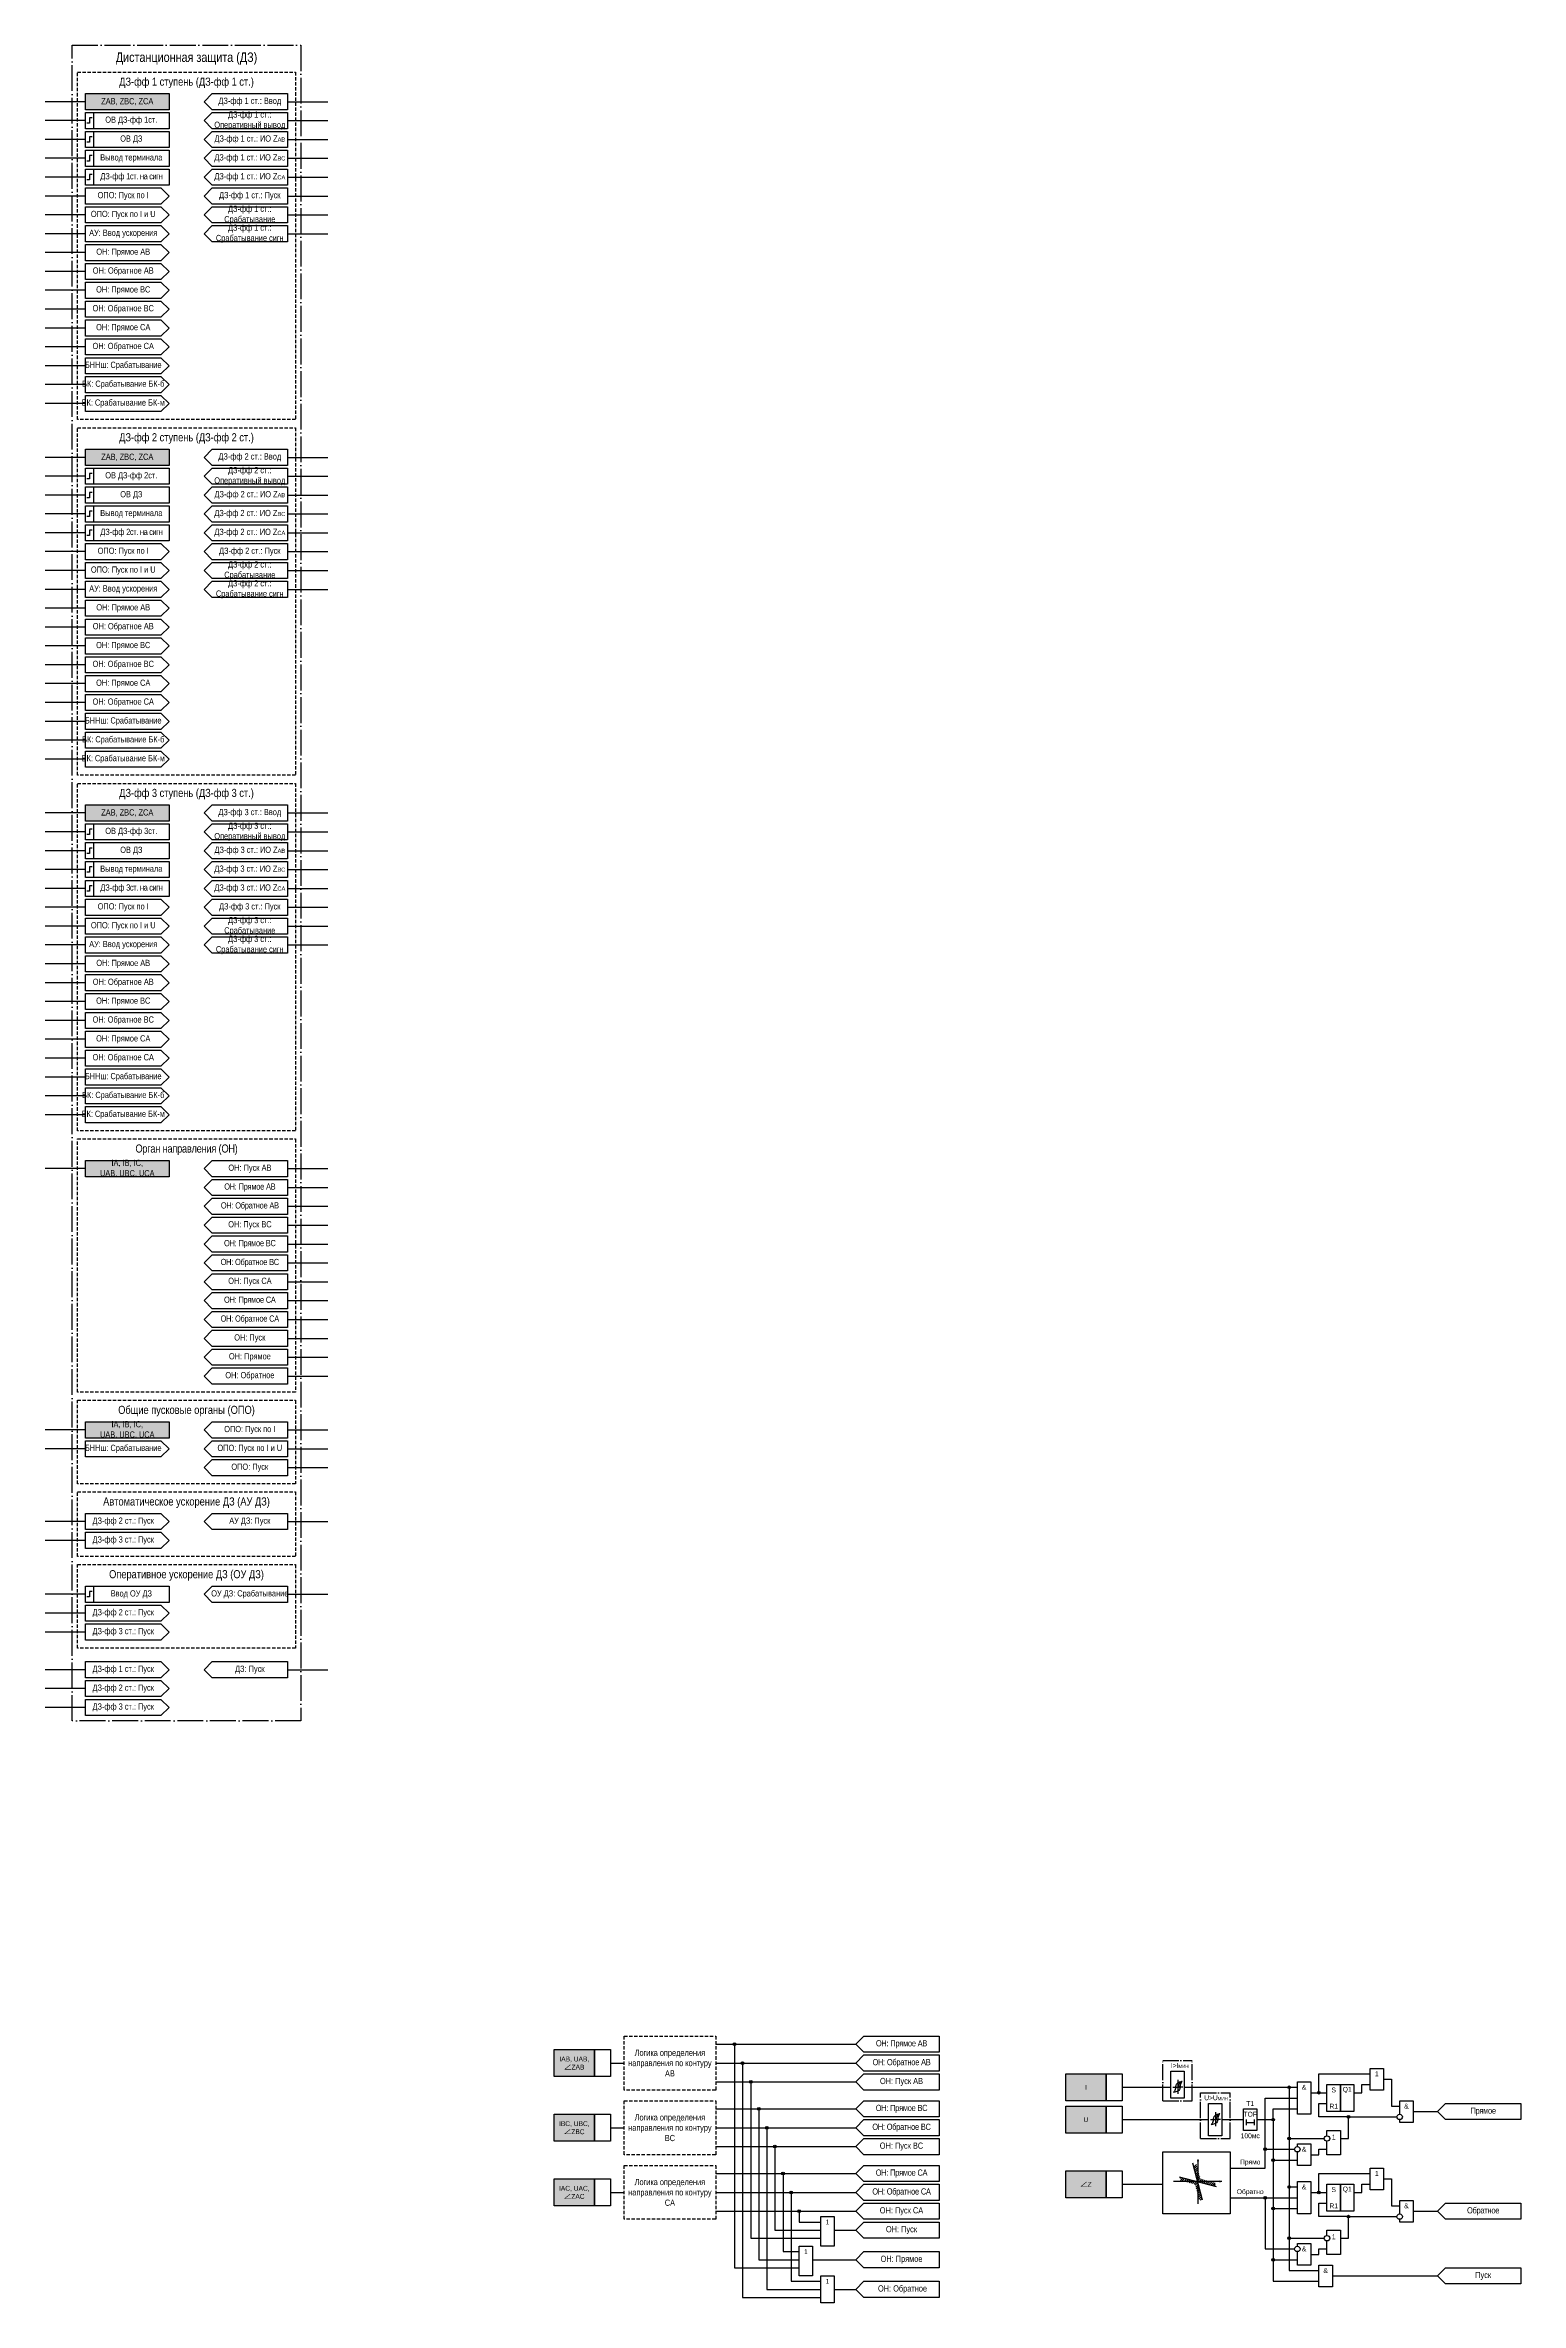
# Model space of a CAD drawing. Header units: millimetres. Extents: x -60 to 938, y -6 to 885.
# Drawn here: x 390 to 938, y 37 to 875 of the extents above; entities that cross this region are included whole.
import ezdxf
from ezdxf.enums import TextEntityAlignment as Align

# ---------------------------------------------------------------- set-up
doc = ezdxf.new("R2010")
doc.units = ezdxf.units.MM
doc.linetypes.add('ACAD_ISO04W100', pattern=[30, 24, -3, 0, -3])
doc.linetypes.add('штриховая2', pattern=[0.375, 0.25, -0.125])
doc.layers.add('TEXT', color=7, linetype='Continuous', lineweight=25)
doc.layers.add('Основная', color=7, linetype='Continuous')
doc.styles.add('1.8_Gost_RD', font='ARIALN.TTF', dxfattribs={"height": 1.8})
doc.styles.add('2.5_Gost_RD', font='ARIALN.TTF', dxfattribs={"height": 2.5})
doc.styles.add('3.5_Gost_RD', font='ARIALN.TTF', dxfattribs={"height": 3.5})
doc.styles.add('Компонент', font='ARIALN.TTF', dxfattribs={"height": 3.5})

# ---------------------------------------------------------------- blocks, each defined once
blk = doc.blocks.new('*U1033')
at = {"layer": 'Основная', "linetype": 'ACAD_ISO04W100', "ltscale": 0.25}
for p, q in [((0, 0), (11, 0)), ((0, -15), (0, 0)), ((11, -15), (11, 0)), ((0, -15), (11, -15))]:
    blk.add_line(p, q, dxfattribs=at)
at = {"layer": 'Основная', "style": 'Компонент'}
blk.add_attdef('ОУ', text='', height=3.5, dxfattribs=at).set_placement((11, 0), align=Align.MIDDLE_CENTER)
blk = doc.blocks.new('*U1028')
at = {"layer": 'Основная', "linetype": 'ACAD_ISO04W100', "ltscale": 0.25}
for p, q in [((0, 0), (11, 0)), ((0, -17), (0, 0)), ((11, -17), (11, 0)), ((0, -17), (11, -17))]:
    blk.add_line(p, q, dxfattribs=at)
at = {"layer": 'Основная', "style": 'Компонент'}
blk.add_attdef('ОУ', text='', height=3.5, dxfattribs=at).set_placement((11, 0), align=Align.MIDDLE_CENTER)
blk = doc.blocks.new('Точка')
at = {"ltscale": 100}
h = blk.add_hatch(color=256, dxfattribs=at)
h.dxf.hatch_style = 1
edge = h.paths.add_edge_path()
edge.add_arc((0, 0), 0.5, 0, 360)
blk.add_circle((0, 0), 0.5, dxfattribs=at)

msp = doc.modelspace()

# ---------------------------------------------------------------- hatches: boundary and pattern name
at = {"ltscale": 100, "true_color": 0xf7941d}
h = msp.add_hatch(color=30, dxfattribs=at)
h.dxf.hatch_style = 1
h.paths.add_polyline_path([(405, 857), (436, 857), (436, 851), (405, 851)])
h = msp.add_hatch(color=30, dxfattribs=at)
h.dxf.hatch_style = 1
h.paths.add_polyline_path([(405, 725), (436, 725), (436, 719), (405, 719)])
h = msp.add_hatch(color=30, dxfattribs=at)
h.dxf.hatch_style = 1
h.paths.add_polyline_path([(405, 593), (436, 593), (436, 587), (405, 587)])
h = msp.add_hatch(color=30, dxfattribs=at)
h.dxf.hatch_style = 1
h.paths.add_polyline_path([(405, 461), (436, 461), (436, 455), (405, 455)])
h = msp.add_hatch(color=30, dxfattribs=at)
h.dxf.hatch_style = 1
h.paths.add_polyline_path([(405, 364), (436, 364), (436, 358), (405, 358)])
at = {"ltscale": 100, "true_color": 0xef8637}
h = msp.add_hatch(color=30, dxfattribs=at)
h.dxf.hatch_style = 1
h.paths.add_polyline_path([(579, 131), (594, 131), (594, 121), (579, 121)])
h = msp.add_hatch(color=30, dxfattribs=at)
h.dxf.hatch_style = 1
h.paths.add_polyline_path([(769, 122), (784, 122), (784, 112), (769, 112)])
h = msp.add_hatch(color=30, dxfattribs=at)
h.dxf.hatch_style = 1
h.paths.add_polyline_path([(769, 110), (784, 110), (784, 100), (769, 100)])
h = msp.add_hatch(color=30, dxfattribs=at)
h.dxf.hatch_style = 1
h.paths.add_polyline_path([(579, 107), (594, 107), (594, 97), (579, 97)])
h = msp.add_hatch(color=30, dxfattribs=at)
h.dxf.hatch_style = 1
h.paths.add_polyline_path([(769, 86), (784, 86), (784, 76), (769, 76)])
at = {"ltscale": 100}
h = msp.add_hatch(dxfattribs=at)
h.set_pattern_fill('ANSI31', color=256, scale=0.18)
h.set_pattern_definition([(45, (-316, -102), (-0.40411153, 0.40411153), [])])
edge = h.paths.add_edge_path()
edge.add_line((824.7, 81.47), (819, 83))
edge.add_line((819, 83), (817.56, 88.36))
edge.add_arc((818.07, 81.74), 6.64, 94.37174, 105)
edge.add_line((816.35, 88.15), (818, 82))
edge.add_line((818, 82), (824.54, 80.25))
edge.add_arc((818.07, 81.74), 6.64, 347.01769, 357.68813)
edge = h.paths.add_edge_path()
edge.add_line((811.47, 82.48), (817, 81))
edge.add_line((817, 81), (818.58, 75.12))
edge.add_arc((818.07, 81.74), 6.64, 274.37174, 285)
edge.add_line((819.79, 75.33), (818, 82))
edge.add_line((818, 82), (811.72, 83.68))
edge.add_arc((818.07, 81.74), 6.64, 162.98231, 173.5822)
h = msp.add_hatch(color=256, dxfattribs=at)
h.dxf.hatch_style = 1
h.paths.add_polyline_path([(818, 90.25), (817.88, 89.56, -0.305173), (818, 89.64)])
h.paths.add_polyline_path([(818, 90.25), (818, 89.64, -0.305173), (818.12, 89.56)])
at = {"ltscale": 100, "true_color": 0xef8637}
h = msp.add_hatch(color=30, dxfattribs=at)
h.dxf.hatch_style = 1
h.paths.add_polyline_path([(579, 83), (594, 83), (594, 73), (579, 73)])
at = {"ltscale": 100}
h = msp.add_hatch(color=256, dxfattribs=at)
h.dxf.hatch_style = 1
h.paths.add_polyline_path([(826.94, 82), (826.24, 82.12, -0.305173), (826.33, 82)])
h.paths.add_polyline_path([(826.94, 82), (826.33, 82, -0.305173), (826.24, 81.88)])

# ---------------------------------------------------------------- linework, layer by layer
for p, q in [((405, 854), (390, 854)), ((405, 847), (390, 847)), ((480, 854), (495, 854)), ((480, 847), (495, 847)), ((405, 840), (390, 840)), ((480, 840), (495, 840)), ((405, 833), (390, 833)), ((480, 833), (495, 833)), ((405, 826), (390, 826)), ((480, 826), (495, 826)), ((405, 819), (390, 819)), ((480, 819), (495, 819)), ((405, 812), (390, 812)), ((405, 805), (390, 805)), ((480, 812), (495, 812)), ((480, 805), (495, 805)), ((405, 798), (390, 798)), ((405, 791), (390, 791)), ((405, 784), (390, 784)), ((405, 777), (390, 777)), ((405, 770), (390, 770)), ((405, 763), (390, 763)), ((405, 756), (390, 756)), ((405, 749), (390, 749)), ((405, 742), (390, 742)), ((405, 722), (390, 722)), ((480, 722), (495, 722)), ((405, 715), (390, 715)), ((480, 715), (495, 715)), ((405, 708), (390, 708)), ((480, 708), (495, 708)), ((405, 701), (390, 701)), ((480, 701), (495, 701)), ((405, 694), (390, 694)), ((480, 694), (495, 694)), ((405, 687), (390, 687)), ((405, 680), (390, 680)), ((480, 687), (495, 687)), ((480, 680), (495, 680)), ((405, 673), (390, 673)), ((480, 673), (495, 673)), ((405, 666), (390, 666)), ((405, 659), (390, 659)), ((405, 652), (390, 652)), ((405, 645), (390, 645)), ((405, 638), (390, 638)), ((405, 631), (390, 631)), ((405, 624), (390, 624)), ((405, 617), (390, 617)), ((405, 610), (390, 610)), ((405, 590), (390, 590)), ((480, 590), (495, 590)), ((405, 583), (390, 583)), ((480, 583), (495, 583)), ((405, 576), (390, 576)), ((480, 576), (495, 576)), ((405, 569), (390, 569)), ((405, 562), (390, 562)), ((480, 569), (495, 569)), ((480, 562), (495, 562)), ((405, 555), (390, 555)), ((480, 555), (495, 555)), ((405, 548), (390, 548)), ((480, 548), (495, 548)), ((405, 541), (390, 541)), ((480, 541), (495, 541)), ((405, 534), (390, 534)), ((405, 527), (390, 527)), ((405, 520), (390, 520)), ((405, 513), (390, 513)), ((405, 506), (390, 506)), ((405, 499), (390, 499)), ((405, 492), (390, 492)), ((405, 485), (390, 485)), ((405, 478), (390, 478)), ((405, 458), (390, 458)), ((480, 458), (495, 458)), ((480, 451), (495, 451)), ((480, 444), (495, 444)), ((480, 437), (495, 437)), ((480, 430), (495, 430)), ((480, 423), (495, 423)), ((480, 416), (495, 416)), ((480, 409), (495, 409)), ((480, 402), (495, 402)), ((480, 395), (495, 395)), ((480, 388), (495, 388)), ((480, 381), (495, 381)), ((405, 361), (390, 361)), ((480, 361), (495, 361)), ((405, 354), (390, 354)), ((480, 354), (495, 354)), ((480, 347), (495, 347)), ((405, 327), (390, 327)), ((480, 327), (495, 327)), ((405, 320), (390, 320)), ((405, 300), (390, 300)), ((480, 300), (495, 300)), ((405, 293), (390, 293)), ((405, 286), (390, 286)), ((405, 272), (390, 272)), ((480, 272), (495, 272)), ((405, 265), (390, 265)), ((405, 258), (390, 258)), ((811.17, 83.83), (824.83, 80.17)), ((819.83, 75.17), (816.17, 88.83)), ((818, 90.25), (817.88, 89.56)), ((818, 90.25), (818, 73.75)), ((818, 90.25), (818.12, 89.56)), ((790, 81), (805, 81)), ((826.94, 82), (809.06, 82)), ((826.94, 82), (826.24, 82.12)), ((826.94, 82), (826.24, 81.88))]:
    msp.add_line(p, q, dxfattribs=at)
for p, q in [((810.6, 119.72), (810.6, 114.52)), ((824.6, 107.72), (824.6, 102.52))]:
    msp.add_line(p, q)
at = {"color": 7, "ltscale": 100}
for p, q in [((808.79, 117), (810.6, 117)), ((809.81, 117), (811.49, 117)), ((812.42, 117), (810.6, 117)), ((822.79, 105), (824.6, 105)), ((823.81, 105), (825.49, 105)), ((826.42, 105), (824.6, 105))]:
    msp.add_line(p, q, dxfattribs=at)
at = {"color": 251, "linetype": 'ACAD_ISO04W100', "lineweight": 30, "ltscale": 0.4, "true_color": 0x58595b}
msp.add_lwpolyline([(400, 875), (485, 875), (485, 253), (400, 253)], close=True, dxfattribs=at)
at = {"linetype": 'штриховая2', "ltscale": 5}
for points in [[(402, 865), (483, 865), (483, 736), (402, 736)], [(402, 733), (483, 733), (483, 604), (402, 604)], [(402, 601), (483, 601), (483, 472), (402, 472)], [(402, 469), (483, 469), (483, 375), (402, 375)], [(402, 372), (483, 372), (483, 341), (402, 341)], [(402, 338), (483, 338), (483, 314), (402, 314)], [(402, 311), (483, 311), (483, 280), (402, 280)]]:
    msp.add_lwpolyline(points, close=True, dxfattribs=at)
at = {"ltscale": 100}
for points in [[(405, 857), (436, 857), (436, 851), (405, 851)], [(480, 851), (452, 851), (449, 854), (452, 857), (480, 857)], [(405, 850), (408, 850), (408, 844), (405, 844)], [(405, 850), (436, 850), (436, 844), (405, 844)], [(452, 850), (480, 850), (480, 844), (452, 844), (449, 847)], [(405, 843), (408, 843), (408, 837), (405, 837)], [(405, 843), (436, 843), (436, 837), (405, 837)], [(480, 837), (452, 837), (449, 840), (452, 843), (480, 843)], [(405, 836), (408, 836), (408, 830), (405, 830)], [(405, 836), (436, 836), (436, 830), (405, 830)], [(480, 830), (452, 830), (449, 833), (452, 836), (480, 836)], [(405, 829), (408, 829), (408, 823), (405, 823)], [(405, 829), (436, 829), (436, 823), (405, 823)], [(480, 823), (452, 823), (449, 826), (452, 829), (480, 829)], [(480, 816), (452, 816), (449, 819), (452, 822), (480, 822)], [(480, 809), (452, 809), (449, 812), (452, 815), (480, 815)], [(480, 802), (452, 802), (449, 805), (452, 808), (480, 808)], [(405, 725), (436, 725), (436, 719), (405, 719)], [(480, 719), (452, 719), (449, 722), (452, 725), (480, 725)], [(405, 718), (408, 718), (408, 712), (405, 712)], [(405, 718), (436, 718), (436, 712), (405, 712)], [(452, 718), (480, 718), (480, 712), (452, 712), (449, 715)], [(405, 711), (408, 711), (408, 705), (405, 705)], [(405, 711), (436, 711), (436, 705), (405, 705)], [(405, 704), (408, 704), (408, 698), (405, 698)], [(405, 704), (436, 704), (436, 698), (405, 698)], [(480, 705), (452, 705), (449, 708), (452, 711), (480, 711)], [(480, 698), (452, 698), (449, 701), (452, 704), (480, 704)], [(405, 697), (408, 697), (408, 691), (405, 691)], [(405, 697), (436, 697), (436, 691), (405, 691)], [(480, 691), (452, 691), (449, 694), (452, 697), (480, 697)], [(480, 684), (452, 684), (449, 687), (452, 690), (480, 690)], [(480, 677), (452, 677), (449, 680), (452, 683), (480, 683)], [(480, 670), (452, 670), (449, 673), (452, 676), (480, 676)], [(405, 593), (436, 593), (436, 587), (405, 587)], [(480, 587), (452, 587), (449, 590), (452, 593), (480, 593)], [(405, 586), (408, 586), (408, 580), (405, 580)], [(405, 586), (436, 586), (436, 580), (405, 580)], [(405, 579), (408, 579), (408, 573), (405, 573)], [(405, 579), (436, 579), (436, 573), (405, 573)], [(452, 586), (480, 586), (480, 580), (452, 580), (449, 583)], [(480, 573), (452, 573), (449, 576), (452, 579), (480, 579)], [(405, 572), (408, 572), (408, 566), (405, 566)], [(405, 572), (436, 572), (436, 566), (405, 566)], [(480, 566), (452, 566), (449, 569), (452, 572), (480, 572)], [(405, 565), (408, 565), (408, 559), (405, 559)], [(405, 565), (436, 565), (436, 559), (405, 559)], [(480, 559), (452, 559), (449, 562), (452, 565), (480, 565)], [(480, 552), (452, 552), (449, 555), (452, 558), (480, 558)], [(480, 545), (452, 545), (449, 548), (452, 551), (480, 551)], [(480, 538), (452, 538), (449, 541), (452, 544), (480, 544)], [(405, 461), (436, 461), (436, 455), (405, 455)], [(452, 461), (480, 461), (480, 455), (452, 455), (449, 458)], [(452, 454), (480, 454), (480, 448), (452, 448), (449, 451)], [(452, 447), (480, 447), (480, 441), (452, 441), (449, 444)], [(452, 440), (480, 440), (480, 434), (452, 434), (449, 437)], [(452, 433), (480, 433), (480, 427), (452, 427), (449, 430)], [(452, 426), (480, 426), (480, 420), (452, 420), (449, 423)], [(452, 419), (480, 419), (480, 413), (452, 413), (449, 416)], [(452, 412), (480, 412), (480, 406), (452, 406), (449, 409)], [(452, 405), (480, 405), (480, 399), (452, 399), (449, 402)], [(452, 398), (480, 398), (480, 392), (452, 392), (449, 395)], [(452, 391), (480, 391), (480, 385), (452, 385), (449, 388)], [(452, 384), (480, 384), (480, 378), (452, 378), (449, 381)], [(405, 364), (436, 364), (436, 358), (405, 358)], [(480, 358), (452, 358), (449, 361), (452, 364), (480, 364)], [(480, 351), (452, 351), (449, 354), (452, 357), (480, 357)], [(480, 344), (452, 344), (449, 347), (452, 350), (480, 350)], [(480, 324), (452, 324), (449, 327), (452, 330), (480, 330)], [(405, 303), (408, 303), (408, 297), (405, 297)], [(405, 303), (436, 303), (436, 297), (405, 297)], [(480, 297), (452, 297), (449, 300), (452, 303), (480, 303)], [(480, 269), (452, 269), (449, 272), (452, 275), (480, 275)], [(694, 136), (722, 136), (722, 130), (694, 130), (691, 133)], [(579, 131), (594, 131), (594, 121), (579, 121)], [(594, 131), (600, 131), (600, 121), (594, 121)], [(694, 129), (722, 129), (722, 123), (694, 123), (691, 126)], [(694, 122), (722, 122), (722, 116), (694, 116), (691, 119)], [(769, 122), (784, 122), (784, 112), (769, 112)], [(784, 122), (790, 122), (790, 112), (784, 112)], [(808, 123), (813, 123), (813, 113), (808, 113)], [(855, 119), (860, 119), (860, 107), (855, 107)], [(866, 118), (871, 118), (871, 108), (866, 108)], [(871, 118), (876, 118), (876, 108), (871, 108)], [(882, 124), (887, 124), (887, 116), (882, 116)], [(694, 112), (722, 112), (722, 106), (694, 106), (691, 109)], [(769, 110), (784, 110), (784, 100), (769, 100)], [(784, 110), (790, 110), (790, 100), (784, 100)], [(822, 111), (827, 111), (827, 99), (822, 99)], [(835, 109), (840, 109), (840, 101), (835, 101)], [(910, 111), (938, 111), (938, 105), (910, 105), (907, 108)], [(579, 107), (594, 107), (594, 97), (579, 97)], [(594, 107), (600, 107), (600, 97), (594, 97)], [(694, 105), (722, 105), (722, 99), (694, 99), (691, 102)], [(694, 98), (722, 98), (722, 92), (694, 92), (691, 95)], [(805, 93), (830, 93), (830, 70), (805, 70)], [(694, 88), (722, 88), (722, 82), (694, 82), (691, 85)], [(769, 86), (784, 86), (784, 76), (769, 76)], [(784, 86), (790, 86), (790, 76), (784, 76)], [(882, 87), (887, 87), (887, 79), (882, 79)], [(579, 83), (594, 83), (594, 73), (579, 73)], [(594, 83), (600, 83), (600, 73), (594, 73)], [(694, 81), (722, 81), (722, 75), (694, 75), (691, 78)], [(855, 82), (860, 82), (860, 70), (855, 70)], [(866, 81), (871, 81), (871, 71), (866, 71)], [(871, 81), (876, 81), (876, 71), (871, 71)], [(678, 69), (683, 69), (683, 58), (678, 58)], [(694, 74), (722, 74), (722, 68), (694, 68), (691, 71)], [(910, 74), (938, 74), (938, 68), (910, 68), (907, 71)], [(694, 67), (722, 67), (722, 61), (694, 61), (691, 64)], [(670, 58), (675, 58), (675, 47), (670, 47)], [(694, 56), (722, 56), (722, 50), (694, 50), (691, 53)], [(678, 47), (683, 47), (683, 37), (678, 37)], [(694, 45), (722, 45), (722, 39), (694, 39), (691, 42)], [(910, 50), (938, 50), (938, 44), (910, 44), (907, 47)]]:
    msp.add_lwpolyline(points, close=True, dxfattribs=at)
at = {"lineweight": 30, "ltscale": 100}
for points in [[(407.5, 848), (406.5, 848), (406.5, 846), (405.5, 846)], [(407.5, 841), (406.5, 841), (406.5, 839), (405.5, 839)], [(407.5, 834), (406.5, 834), (406.5, 832), (405.5, 832)], [(407.5, 827), (406.5, 827), (406.5, 825), (405.5, 825)], [(407.5, 716), (406.5, 716), (406.5, 714), (405.5, 714)], [(407.5, 709), (406.5, 709), (406.5, 707), (405.5, 707)], [(407.5, 702), (406.5, 702), (406.5, 700), (405.5, 700)], [(407.5, 695), (406.5, 695), (406.5, 693), (405.5, 693)], [(407.5, 584), (406.5, 584), (406.5, 582), (405.5, 582)], [(407.5, 577), (406.5, 577), (406.5, 575), (405.5, 575)], [(407.5, 570), (406.5, 570), (406.5, 568), (405.5, 568)], [(407.5, 563), (406.5, 563), (406.5, 561), (405.5, 561)], [(407.5, 301), (406.5, 301), (406.5, 299), (405.5, 299)]]:
    msp.add_lwpolyline(points, dxfattribs=at)
at = {"ltscale": 100}
for points in [[(405, 822), (433, 822), (436, 819), (433, 816), (405, 816), (405, 822)], [(405, 815), (433, 815), (436, 812), (433, 809), (405, 809), (405, 815)], [(405, 808), (433, 808), (436, 805), (433, 802), (405, 802), (405, 808)], [(405, 801), (433, 801), (436, 798), (433, 795), (405, 795), (405, 801)], [(405, 794), (433, 794), (436, 791), (433, 788), (405, 788), (405, 794)], [(405, 787), (433, 787), (436, 784), (433, 781), (405, 781), (405, 787)], [(405, 780), (433, 780), (436, 777), (433, 774), (405, 774), (405, 780)], [(405, 773), (433, 773), (436, 770), (433, 767), (405, 767), (405, 773)], [(405, 766), (433, 766), (436, 763), (433, 760), (405, 760), (405, 766)], [(405, 759), (433, 759), (436, 756), (433, 753), (405, 753), (405, 759)], [(405, 752), (433, 752), (436, 749), (433, 746), (405, 746), (405, 752)], [(405, 745), (433, 745), (436, 742), (433, 739), (405, 739), (405, 745)], [(405, 690), (433, 690), (436, 687), (433, 684), (405, 684), (405, 690)], [(405, 683), (433, 683), (436, 680), (433, 677), (405, 677), (405, 683)], [(405, 676), (433, 676), (436, 673), (433, 670), (405, 670), (405, 676)], [(405, 669), (433, 669), (436, 666), (433, 663), (405, 663), (405, 669)], [(405, 662), (433, 662), (436, 659), (433, 656), (405, 656), (405, 662)], [(405, 655), (433, 655), (436, 652), (433, 649), (405, 649), (405, 655)], [(405, 648), (433, 648), (436, 645), (433, 642), (405, 642), (405, 648)], [(405, 641), (433, 641), (436, 638), (433, 635), (405, 635), (405, 641)], [(405, 634), (433, 634), (436, 631), (433, 628), (405, 628), (405, 634)], [(405, 627), (433, 627), (436, 624), (433, 621), (405, 621), (405, 627)], [(405, 620), (433, 620), (436, 617), (433, 614), (405, 614), (405, 620)], [(405, 613), (433, 613), (436, 610), (433, 607), (405, 607), (405, 613)], [(405, 558), (433, 558), (436, 555), (433, 552), (405, 552), (405, 558)], [(405, 551), (433, 551), (436, 548), (433, 545), (405, 545), (405, 551)], [(405, 544), (433, 544), (436, 541), (433, 538), (405, 538), (405, 544)], [(405, 537), (433, 537), (436, 534), (433, 531), (405, 531), (405, 537)], [(405, 530), (433, 530), (436, 527), (433, 524), (405, 524), (405, 530)], [(405, 523), (433, 523), (436, 520), (433, 517), (405, 517), (405, 523)], [(405, 516), (433, 516), (436, 513), (433, 510), (405, 510), (405, 516)], [(405, 509), (433, 509), (436, 506), (433, 503), (405, 503), (405, 509)], [(405, 502), (433, 502), (436, 499), (433, 496), (405, 496), (405, 502)], [(405, 495), (433, 495), (436, 492), (433, 489), (405, 489), (405, 495)], [(405, 488), (433, 488), (436, 485), (433, 482), (405, 482), (405, 488)], [(405, 481), (433, 481), (436, 478), (433, 475), (405, 475), (405, 481)], [(405, 357), (433, 357), (436, 354), (433, 351), (405, 351), (405, 357)], [(405, 330), (433, 330), (436, 327), (433, 324), (405, 324), (405, 330)], [(405, 323), (433, 323), (436, 320), (433, 317), (405, 317), (405, 323)], [(405, 296), (433, 296), (436, 293), (433, 290), (405, 290), (405, 296)], [(405, 289), (433, 289), (436, 286), (433, 283), (405, 283), (405, 289)], [(405, 275), (433, 275), (436, 272), (433, 269), (405, 269), (405, 275)], [(405, 268), (433, 268), (436, 265), (433, 262), (405, 262), (405, 268)], [(405, 261), (433, 261), (436, 258), (433, 255), (405, 255), (405, 261)], [(600, 126), (605, 126)], [(639, 133), (646, 133), (646, 50), (670, 50)], [(639, 133), (691, 133)], [(639, 126), (649, 126), (649, 39), (678, 39)], [(639, 126), (691, 126)], [(639, 119), (652, 119), (652, 61), (678, 61)], [(639, 119), (691, 119)], [(860, 115), (863, 115), (863, 122), (882, 122)], [(876, 115), (879, 115), (879, 118), (882, 118)], [(887, 120), (890, 120), (890, 110), (893, 110)], [(639, 109), (655, 109), (655, 53), (670, 53)], [(639, 109), (691, 109)], [(790, 117), (808, 117)], [(813, 117), (855, 117)], [(813, 117), (852, 117), (852, 98), (865, 98)], [(813, 117), (852, 117), (852, 80), (855, 80)], [(813, 117), (852, 117), (852, 49), (863, 49)], [(813, 117), (852, 117), (852, 61), (865, 61)], [(830, 87), (843, 87), (843, 113), (855, 113)], [(840, 105), (846, 105), (846, 109), (855, 109)], [(860, 115), (866, 115)], [(871, 98), (874, 98), (874, 106), (863, 106), (863, 111), (866, 111)], [(893, 107), (893, 112), (898, 112), (898, 104), (893, 104), (893, 105)], [(600, 102), (605, 102)], [(639, 102), (658, 102), (658, 42), (678, 42)], [(639, 102), (691, 102)], [(790, 105), (822, 105)], [(827, 105), (835, 105)], [(836, 105), (836, 103)], [(836, 104), (839, 104)], [(839, 105), (839, 103)], [(840, 105), (846, 105), (846, 90), (855, 90)], [(840, 105), (846, 105), (846, 72), (855, 72)], [(840, 105), (846, 105), (846, 53), (855, 53)], [(840, 105), (846, 105), (846, 45), (863, 45)], [(866, 99), (866, 101)], [(866, 100), (866, 101), (871, 101), (871, 92), (866, 92), (866, 97)], [(871, 98), (874, 98), (874, 106), (892, 106)], [(898, 108), (907, 108)], [(639, 95), (661, 95), (661, 64), (678, 64)], [(639, 95), (691, 95)], [(830, 87), (843, 87), (843, 94), (854, 94)], [(855, 95), (855, 96), (860, 96), (860, 88), (855, 88), (855, 93)], [(860, 92), (863, 92), (863, 94), (866, 94)], [(639, 85), (664, 85), (664, 56), (670, 56)], [(639, 85), (691, 85)], [(811.17, 83.83), (824.83, 80.17)], [(860, 78), (863, 78), (863, 85), (882, 85)], [(600, 78), (605, 78)], [(639, 78), (667, 78), (667, 45), (678, 45)], [(639, 78), (691, 78)], [(830, 76), (843, 76), (843, 57), (854, 57)], [(830, 76), (855, 76)], [(860, 78), (866, 78)], [(876, 78), (879, 78), (879, 81), (882, 81)], [(887, 83), (890, 83), (890, 73), (893, 73)], [(639, 71), (670, 71), (670, 67), (678, 67)], [(639, 71), (691, 71)], [(871, 61), (874, 61), (874, 69), (863, 69), (863, 74), (866, 74)], [(871, 61), (874, 61), (874, 69), (892, 69)], [(893, 70), (893, 75), (898, 75), (898, 67), (893, 67), (893, 68)], [(898, 71), (907, 71)], [(683, 64), (691, 64)], [(855, 58), (855, 59), (860, 59), (860, 51), (855, 51), (855, 56)], [(866, 63), (866, 64), (871, 64), (871, 55), (866, 55), (866, 60)], [(866, 62), (866, 64)], [(866, 58), (866, 60)], [(675, 53), (691, 53)], [(860, 55), (863, 55), (863, 57), (866, 57)], [(683, 42), (691, 42)], [(868, 47), (907, 47)]]:
    msp.add_lwpolyline(points, dxfattribs=at)
at = {"color": 251, "linetype": 'штриховая2', "ltscale": 5, "true_color": 0x58595b}
for points in [[(605, 136), (639, 136), (639, 116), (605, 116)], [(605, 112), (639, 112), (639, 92), (605, 92)], [(605, 88), (639, 88), (639, 68), (605, 68)]]:
    msp.add_lwpolyline(points, close=True, dxfattribs=at)
at = {"color": 7, "ltscale": 100}
msp.add_lwpolyline([(863, 51), (868, 51), (868, 43), (863, 43)], close=True, dxfattribs=at)
at = {"ltscale": 100}
for centre in [(893, 106), (855, 94), (866, 98), (893, 69), (866, 61), (855, 57)]:
    msp.add_circle(centre, 1, dxfattribs=at)
for centre, start, end in [((818, 89.51), 22.3663, 158.13251), ((826.19, 82), 292.32387, 68.09008)]:
    msp.add_arc(centre, 0.132, start, end, dxfattribs=at)
for points in [[(809.8, 116.92), (809.95, 117.71), (810.44, 118.54), (812.2, 119.26)], [(810.6, 117), (811, 117.72), (811.47, 118.6), (812.2, 119.26)], [(811.48, 116.92), (811.6, 117.71), (811.81, 118.54), (812.2, 119.26)], [(809.8, 116.92), (809.6, 116.13), (809, 115.12)], [(811.48, 116.92), (811.25, 116.13), (810.76, 115.67), (809, 115.12)], [(823.8, 104.92), (823.6, 104.13), (823, 103.12)], [(825.48, 104.92), (825.25, 104.13), (824.76, 103.67), (823, 103.12)], [(823.8, 104.92), (823.95, 105.71), (824.44, 106.54), (826.2, 107.26)], [(824.6, 105), (825, 105.72), (825.47, 106.6), (826.2, 107.26)], [(825.48, 104.92), (825.6, 105.71), (825.81, 106.54), (826.2, 107.26)]]:
    msp.add_spline(points, degree=3)

# ---------------------------------------------------------------- block references
for p in [(646, 133), (649, 126), (652, 119), (852, 117), (655, 109), (863, 115), (658, 102), (846, 105), (874, 106), (661, 95), (843, 94), (852, 98), (664, 85), (846, 90), (667, 78), (843, 76), (852, 80), (863, 78), (670, 71), (846, 72), (874, 69), (852, 61), (846, 53)]:
    msp.add_blockref('Точка', p, dxfattribs=at)
at = {"layer": 'Основная', "ltscale": 0.25}
for name, p in [('*U1033', (805, 127)), ('*U1028', (819, 115))]:
    msp.add_blockref(name, p, dxfattribs=at)

# ---------------------------------------------------------------- texts
at = {"color": 30, "ltscale": 100, "true_color": 0xf7941d, "attachment_point": 5, "style": '3.5_Gost_RD'}
for s, insert, char_height, width in [('Дистанционная защита (ДЗ)', (442.5, 870), 3.5, 85), ('ДЗ-фф 1 ступень (ДЗ-фф 1 ст.)', (442.5, 861), 3, 81), ('ДЗ-фф 2 ступень (ДЗ-фф 2 ст.)', (442.5, 729), 3, 81), ('ДЗ-фф 3 ступень (ДЗ-фф 3 ст.)', (442.5, 597), 3, 81), ('Общие пусковые органы (ОПО)', (442.5, 368), 3, 81), ('Автоматическое ускорение ДЗ (АУ ДЗ)', (442.5, 334), 3, 81), ('Оперативное ускорение ДЗ (ОУ ДЗ)', (442.5, 307), 3, 81)]:
    msp.add_mtext(s, dxfattribs=dict(at, insert=insert, char_height=char_height, width=width))
at = {"color": 30, "ltscale": 100, "insert": (442.5, 465), "char_height": 3, "width": 81, "attachment_point": 5, "style": '3.5_Gost_RD'}
msp.add_mtext('\\pt147;{\\T0.95;\\C30;\\c1938679;Орган направления (ОН)}', dxfattribs=at)
at = {"ltscale": 100, "attachment_point": 5}
for s, insert, char_height, width, style in [('{\\T0.95;ОН: Обратное ВС}', (466, 423), 2.3, 28, '2.5_Gost_RD'), ('IAB, UAB, {\\fISOCPEUR|b0|i0|c0|p34;∠}ZAB', (586.5, 126), 1.8, 15, '1.8_Gost_RD'), ('I', (776.5, 117), 1.8, 15, '1.8_Gost_RD'), ('&', (857.5, 117), 1.8, 5, '2.5_Gost_RD'), ('1', (884.5, 122), 1.8, 5, '2.5_Gost_RD'), ('T1', (837.5, 111), 1.8, 5, '2.5_Gost_RD'), ('R1', (868.5, 110), 1.8, 5, '2.5_Gost_RD'), ('S', (868.5, 116), 1.8, 5, '2.5_Gost_RD'), ('Q1', (873.5, 116), 1.8, 5, '2.5_Gost_RD'), ('&', (895.5, 110), 1.8, 5, '2.5_Gost_RD'), ('IBC, UBC, {\\fISOCPEUR|b0|i0|c0|p34;∠}ZBC', (586.5, 102), 1.8, 15, '1.8_Gost_RD'), ('U', (776.5, 105), 1.8, 15, '1.8_Gost_RD'), ('TOF', (837.5, 107), 1.8, 5, '2.5_Gost_RD'), ('100мс', (837.5, 99), 1.8, 5, '2.5_Gost_RD'), ('&', (857.5, 94), 1.8, 5, '2.5_Gost_RD'), ('1', (868.5, 98.5), 1.8, 5, '2.5_Gost_RD'), ('1', (884.5, 85), 1.8, 5, '2.5_Gost_RD'), ('IAC, UAC, {\\fISOCPEUR|b0|i0|c0|p34;∠}ZAC', (586.5, 78), 1.8, 15, '1.8_Gost_RD'), ('{\\fISOCPEUR|b0|i0|c0|p34;∠}Z', (776.5, 81), 1.8, 15, '1.8_Gost_RD'), ('&', (857.5, 80), 1.8, 5, '2.5_Gost_RD'), ('S', (868.5, 79), 1.8, 5, '2.5_Gost_RD'), ('Q1', (873.5, 79), 1.8, 5, '2.5_Gost_RD'), ('1', (680.5, 67), 1.8, 5, '2.5_Gost_RD'), ('R1', (868.5, 73), 1.8, 5, '2.5_Gost_RD'), ('&', (895.5, 73), 1.8, 5, '2.5_Gost_RD'), ('1', (868.5, 61.5), 1.8, 5, '2.5_Gost_RD'), ('1', (672.5, 56), 1.8, 5, '2.5_Gost_RD'), ('&', (857.5, 57), 1.8, 5, '2.5_Gost_RD'), ('1', (680.5, 45), 1.8, 5, '2.5_Gost_RD')]:
    msp.add_mtext(s, dxfattribs=dict(at, insert=insert, char_height=char_height, width=width, style=style))
at = {"color": 251, "ltscale": 100, "true_color": 0x58595b, "char_height": 2.3, "attachment_point": 5, "style": '3.5_Gost_RD'}
for s, insert, width in [('Логика определения направления по контуру АВ', (622, 126), 31.4656), ('Логика определения направления по контуру ВС', (622, 102), 31.3886), ('Логика определения направления по контуру СА', (622, 78), 32.6704)]:
    msp.add_mtext(s, dxfattribs=dict(at, insert=insert, width=width))
at = {"color": 7, "ltscale": 100, "char_height": 1.8, "attachment_point": 1, "style": '1.8_Gost_RD'}
for s, width, insert in [('\\pi2.35368; I>I{\\H0.66667x;МИН}', 11, (805, 126)), ('\\pi1.4162;U>U{\\H0.66667x;МИН}', 12.5944, (819, 114))]:
    msp.add_mtext_dynamic_manual_height_columns(s, width=width, gutter_width=17.5, heights=[0], dxfattribs=dict(at, insert=insert))
at = {"color": 7, "ltscale": 100, "insert": (865.5, 49), "char_height": 1.8, "width": 5, "attachment_point": 5, "style": '2.5_Gost_RD'}
msp.add_mtext('&', dxfattribs=at)
at = {"layer": 'TEXT', "color": 0, "ltscale": 100, "char_height": 2.3, "attachment_point": 5, "style": '2.5_Gost_RD'}
for s, insert, width in [('{\\C256;ZAB, ZBC, ZCA}', (420.5, 854), 31), ('{\\C256;ZAB, ZBC, ZCA}', (420.5, 722), 31), ('{\\C256;ZAB, ZBC, ZCA}', (420.5, 590), 31), ('{\\C256;IA, IB, IC,\\PUAB, UBC, UCA}', (420.5, 458), 31), ('{\\C256;IA, IB, IC,\\PUAB, UBC, UCA}', (420.5, 361), 31), ('{\\T0.95;\\C256;Прямое}', (924, 108), 28), ('{\\T0.95;\\C256;Обратное }', (924, 71), 28), ('{\\C256;Пуск}', (924, 47), 28)]:
    msp.add_mtext(s, dxfattribs=dict(at, insert=insert, width=width))
at = {"layer": 'TEXT', "ltscale": 100, "attachment_point": 5, "style": '2.5_Gost_RD'}
for s, insert, char_height, width in [('ДЗ-фф 1 ст.: Ввод', (466, 854), 2.3, 28), ('ОВ ДЗ-фф 1ст.', (422, 847), 2.3, 28), ('ДЗ-фф 1 ст.: Оперативный вывод', (466, 847), 2.3, 28), ('ОВ ДЗ', (422, 840), 2.3, 28), ('ДЗ-фф 1 ст.: ИО {\\C7;Z\\H0.66667x;АВ}', (466, 840), 2.3, 28), ('Вывод терминала', (422, 833), 2.3, 28), ('ДЗ-фф 1 ст.: ИО {\\C7;Z\\H0.66667x;BC}', (466, 833), 2.3, 28), ('ДЗ-фф{\\T0.9; 1ст. на сигн}', (422, 826), 2.3, 28), ('ДЗ-фф 1 ст.: ИО {\\C7;Z\\H0.66667x;CA}', (466, 826), 2.3, 28), ('ОПО: Пуск по I и U', (419, 812), 2.3, 28), ('ОПО: Пуск по I', (419, 819), 2.3, 28), ('ДЗ-фф 1 ст.: Пуск', (466, 819), 2.3, 28), ('ДЗ-фф 1 ст.: Срабатывание', (466, 812), 2.3, 28), ('АУ: Ввод ускорения', (419, 805), 2.3, 28), ('ДЗ-фф 1 ст.: Срабатывание сигн', (466, 805), 2.3, 28), ('ОН: Прямое AB', (419, 798), 2.3, 28), ('ОН: Обратное AB', (419, 791), 2.3, 28), ('ОН: Прямое BС', (419, 784), 2.3, 28), ('ОН: Обратное BС', (419, 777), 2.3, 28), ('ОН: Прямое СА', (419, 770), 2.3, 28), ('ОН: Обратное СА', (419, 763), 2.3, 28), ('БННш: Срабатывание', (419, 756), 2.3, 28), ('ДЗ-фф 2 ст.: Ввод', (466, 722), 2.3, 28), ('ОВ ДЗ-фф 2ст.', (422, 715), 2.3, 28), ('ДЗ-фф 2 ст.: Оперативный вывод', (466, 715), 2.3, 28), ('ОВ ДЗ', (422, 708), 2.3, 28), ('ДЗ-фф 2 ст.: ИО {\\C7;Z\\H0.66667x;АВ}', (466, 708), 2.3, 28), ('ДЗ-фф{\\T0.9; 2ст. на сигн}', (422, 694), 2.3, 28), ('Вывод терминала', (422, 701), 2.3, 28), ('ДЗ-фф 2 ст.: ИО {\\C7;Z\\H0.66667x;BC}', (466, 701), 2.3, 28), ('ДЗ-фф 2 ст.: ИО {\\C7;Z\\H0.66667x;CA}', (466, 694), 2.3, 28), ('ОПО: Пуск по I', (419, 687), 2.3, 28), ('ДЗ-фф 2 ст.: Пуск', (466, 687), 2.3, 28), ('ОПО: Пуск по I и U', (419, 680), 2.3, 28), ('ДЗ-фф 2 ст.: Срабатывание', (466, 680), 2.3, 28), ('АУ: Ввод ускорения', (419, 673), 2.3, 28), ('ДЗ-фф 2 ст.: Срабатывание сигн', (466, 673), 2.3, 28), ('ОН: Прямое AB', (419, 666), 2.3, 28), ('ОН: Обратное AB', (419, 659), 2.3, 28), ('ОН: Обратное BС', (419, 645), 2.3, 28), ('ОН: Прямое BС', (419, 652), 2.3, 28), ('ОН: Прямое СА', (419, 638), 2.3, 28), ('ОН: Обратное СА', (419, 631), 2.3, 28), ('БННш: Срабатывание', (419, 624), 2.3, 28), ('ДЗ-фф 3 ст.: Ввод', (466, 590), 2.3, 28), ('ОВ ДЗ-фф 3ст.', (422, 583), 2.3, 28), ('ДЗ-фф 3 ст.: Оперативный вывод', (466, 583), 2.3, 28), ('Вывод терминала', (422, 569), 2.3, 28), ('ОВ ДЗ', (422, 576), 2.3, 28), ('ДЗ-фф 3 ст.: ИО {\\C7;Z\\H0.66667x;BC}', (466, 569), 2.3, 28), ('ДЗ-фф 3 ст.: ИО {\\C7;Z\\H0.66667x;АВ}', (466, 576), 2.3, 28), ('ДЗ-фф{\\T0.9; 3ст. на сигн}', (422, 562), 2.3, 28), ('ДЗ-фф 3 ст.: ИО {\\C7;Z\\H0.66667x;CA}', (466, 562), 2.3, 28), ('ОПО: Пуск по I', (419, 555), 2.3, 28), ('ДЗ-фф 3 ст.: Пуск', (466, 555), 2.3, 28), ('ОПО: Пуск по I и U', (419, 548), 2.3, 28), ('ДЗ-фф 3 ст.: Срабатывание', (466, 548), 2.3, 28), ('АУ: Ввод ускорения', (419, 541), 2.3, 28), ('ДЗ-фф 3 ст.: Срабатывание сигн', (466, 541), 2.3, 28), ('ОН: Обратное AB', (419, 527), 2.3, 28), ('ОН: Прямое AB', (419, 534), 2.3, 28), ('ОН: Прямое BС', (419, 520), 2.3, 28), ('ОН: Обратное BС', (419, 513), 2.3, 28), ('ОН: Прямое СА', (419, 506), 2.3, 28), ('ОН: Обратное СА', (419, 499), 2.3, 28), ('БННш: Срабатывание', (419, 492), 2.3, 28), ('{\\T0.95;ОН: Прямое АВ}', (466, 451), 2.3, 28), ('ОН: Пуск А{\\T0.95;В} ', (466, 458), 2.3, 28), ('{\\T0.95;ОН: Обратное АВ}', (466, 444), 2.3, 28), ('ОН: Пуск В{\\T0.95;С}', (466, 437), 2.3, 28), ('{\\T0.95;ОН: Прямое ВС}', (466, 430), 2.3, 28), ('ОН: Пуск С{\\T0.95;А}', (466, 416), 2.3, 28), ('{\\T0.95;ОН: Обратное СА}', (466, 402), 2.3, 28), ('{\\T0.95;ОН: Прямое СА}', (466, 409), 2.3, 28), ('ОН: Пуск', (466, 395), 2.3, 27.874), ('ОН: Прямое', (466.03, 388), 2.3, 27.937), ('ОН: Обратное', (466.03, 381), 2.3, 27.937), ('ОПО: Пуск по I', (466, 361), 2.3, 28), ('БННш: Срабатывание', (419, 354), 2.3, 28), ('ОПО: Пуск по I и U', (466, 354), 2.3, 28), ('ОПО: Пуск', (466, 347), 2.3, 28), ('ДЗ-фф 2 ст.: Пуск', (419, 327), 2.3, 28), ('АУ ДЗ: Пуск', (466, 327), 2.3, 28), ('ДЗ-фф 3 ст.: Пуск', (419, 320), 2.3, 28), ('ДЗ-фф 2 ст.: Пуск', (419, 293), 2.3, 28), ('Ввод ОУ ДЗ', (422, 300), 2.3, 28), ('ОУ ДЗ: Срабатывание', (466, 300), 2.3, 28), ('ДЗ-фф 3 ст.: Пуск', (419, 286), 2.3, 28), ('ДЗ-фф 1 ст.: Пуск', (419, 272), 2.3, 28), ('ДЗ: Пуск', (466, 272), 2.3, 28), ('ДЗ-фф 2 ст.: Пуск', (419, 265), 2.3, 28), ('\\pt18.4;ДЗ-фф 3 ст.: Пуск', (419, 258), 2.3, 28), ('{\\T0.95;ОН: Прямое АВ}', (708, 133), 2.3, 28), ('\\pt9.2;{\\T0.95;ОН: Обратное АВ}', (708, 126), 2.3, 28), ('ОН: Пуск АВ', (708, 119), 2.3, 28), ('{\\T0.95;ОН: Прямое ВС}', (708, 109), 2.3, 28), ('\\pt9.2;{\\T0.95;ОН: Обратное ВС}', (708, 102), 2.3, 28), ('\\pt11.5;ОН: Пуск ВС', (708, 95), 2.3, 28), ('{\\T0.95;ОН: Прямое СА}', (708, 85), 2.3, 28), ('Прямо', (837.5, 89), 1.8, 11), ('\\pt2.3,9.2;{\\T0.95;ОН: Обратное СА}', (708, 78), 2.3, 28), ('Обратно', (837.5, 78), 1.8, 11), ('ОН: Пуск СА', (708, 71), 2.3, 28), ('ОН: Пуск', (708, 64), 2.3, 27.874), ('ОН: Прямое', (708, 53), 2.3, 27.874), (' ОН: Обратное', (708, 42), 2.3, 27.874)]:
    msp.add_mtext(s, dxfattribs=dict(at, insert=insert, char_height=char_height, width=width))
at = {"layer": 'TEXT', "color": 3, "ltscale": 100, "char_height": 2.3, "width": 28, "attachment_point": 5, "style": '2.5_Gost_RD'}
for s, insert in [('БК: Срабатывание БК-б', (419, 749)), ('БК: Срабатывание БК-м', (419, 742)), ('БК: Срабатывание БК-б', (419, 617)), ('БК: Срабатывание БК-м', (419, 610)), ('БК: Срабатывание БК-б', (419, 485)), ('БК: Срабатывание БК-м', (419, 478))]:
    msp.add_mtext(s, dxfattribs=dict(at, insert=insert))

doc.saveas('drawing.dxf')
